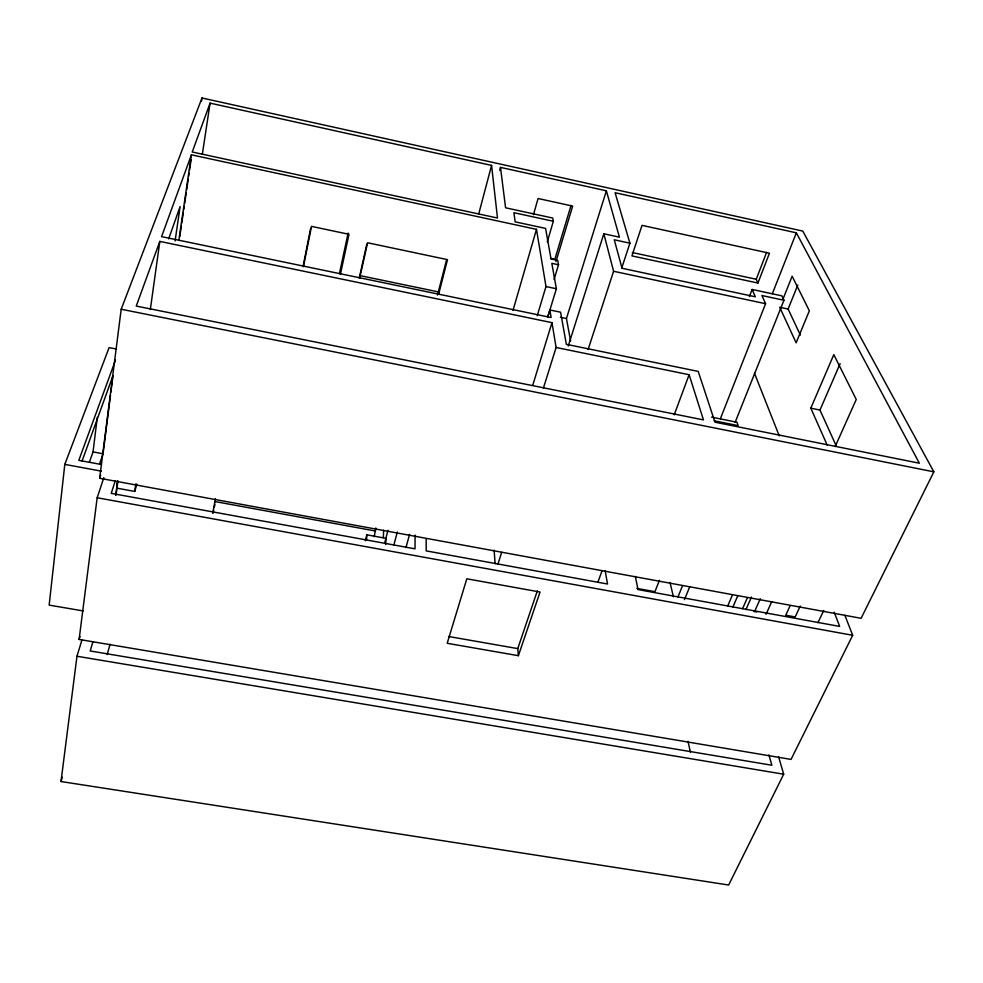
<?xml version="1.0" encoding="UTF-8"?>
<svg xmlns="http://www.w3.org/2000/svg" width="983" height="983" viewBox="0 0 983 983"><rect width="100%" height="100%" fill="white"/><g stroke="black" fill="none" stroke-linecap="round" stroke-linejoin="round"><path stroke-width="1.47" d="M415.084 535.071L415.023 548.833L111.239 493.343L115.318 480.601M385.729 544.435L385.938 538.328L366.831 534.826L365.332 540.748M383.345 537.59L383.616 530.206M374.24 536.669L375.813 527.994M366.585 539.409L366.831 534.826M116.547 349.063L109.101 347.613L64.804 464.394L49.15 605.11L83.186 610.934M89.502 461.912L93.041 451.91L97.292 417.296M778.536 756.578L783.684 774.211L728.649 885.019L61.007 781.534L76.969 656.251L81.859 640.166M844.876 615.297L852.679 635.288L791.032 759.417L79.107 639.442L97.17 497.754L103.842 477.677M99.652 478.279L121.192 309.24L201.994 97.981L802.779 231.079L933.85 471.84L861.108 618.307L99.652 478.279L100.622 475.367M99.553 463.939L103.031 453.777L110.514 395.178M110.895 392.168L112.996 375.641L82.081 461.015M115.711 495.039L117.555 481.449M116.031 495.076L117.96 480.859L116.596 485.172M150.325 309.534L159.824 241.413L551.979 322.657L556.095 347.478L543.39 388.187M117.014 488.182L134.732 491.426L135.814 483.869M175.097 240.958L180.11 206.516L168.658 238.894M178.906 239.791L191.402 154.822L536.485 229.346L545.983 286.557L537.234 315.69M179.766 236.719L181.327 226.139M181.769 223.104L183.329 212.512M183.772 209.49L184.214 206.467M184.669 203.444L186.217 192.852M186.672 189.83L188.232 179.238M188.675 176.215L189.117 173.192M189.559 170.157L191.12 159.578M201.54 101.016L201.994 97.981M202.338 154.319L210.079 103.129L491.574 165.402L497.484 218.017L192.238 152.009L210.079 103.129M212.746 513.065L215.437 498.688M303.182 265.852L310.665 228.265M303.44 266.749L311.488 226.373L349.002 234.31L340.388 274.429M213.102 513.028L213.716 510.128M214.319 507.228L214.933 504.328M339.467 273.385L348.117 233.057M359.225 278.152L366.806 244.153M359.631 278.349L367.568 242.764L447.511 259.647L438.737 293.806M437.521 295.06L446.638 259.512M384.808 542.653L387.916 530.279M478.623 214.294L491.574 165.402M393.802 545.233L397.329 532.012M499.696 170.342L500.494 167.38L606.376 190.8L619.401 237.161L603.832 233.782L568.26 345.979M405.954 547.642L409.567 534.347M107.184 654.592L110.059 644.246M61.007 781.534L62.248 777.172M533.437 214.687L538.082 198.505L572.671 206.086L555.948 261.625M513.003 310.431L536.485 229.346M92.795 642.145L90.203 650.979L771.852 765.241L768.915 754.895M134.732 491.426L136.883 484.152M547.285 241.818L553.355 221.273L552.729 218.042L505.581 207.794L500.494 167.38M571.012 205.484L554.83 259.365L550.431 258.431M554.08 279.418L558.516 264.759L557.693 260.372L551.033 258.959L545.565 228.412L515.166 221.839L513.912 212.709L553.355 221.273M547.654 317.251L549.866 309.964L560.58 312.201L566.343 344.32L698.213 371.402L714.973 422.199L919.351 463.214L796.341 232.824L615.1 192.729L629.906 243.182L621.772 267.929M547.875 316.661L556.378 288.744L551.819 263.333L558.516 264.759M79.107 639.442L80.004 636.517M532.749 385.25L551.979 322.657M570.595 340.941L566.441 318.517L606.376 190.8M497.976 564.033L501.662 552.36M588.117 349.481L613.589 271.271L603.832 233.782M518.385 655.686L540.048 592.024L466.814 578.79L447.204 643.287L518.385 655.686L517.771 648.608L537.32 590.906M159.824 241.413L136.244 306.069L703.472 419.901L689.12 374.72L556.095 347.478M191.402 154.822L161.568 236.633L551.119 317.534L549.866 309.964M115.478 360.171L78.812 460.339L101.36 464.504M597.836 582.292L602.051 570.767M674.178 414.875L689.12 374.72M749.39 296.571L752.13 289.457L781.878 295.846L783.955 300.245L735.124 422.358M757.93 283.043L769.456 253.221L642.022 225.365L631.922 255.899L757.93 283.043L756.246 279.258L766.593 252.373M720.392 418.733L765.573 303.71L761.923 295.539L783.955 300.245M659.433 580.314L654.948 591.692L636.861 588.387M772.306 293.806L796.341 232.824M783.119 298.795L792.138 276.198L809.341 310.788L796.144 342.821L779.728 307.274L788.108 309.055L800.371 335.068M788.108 309.055L797.766 285.095M677.975 596.951L682.546 585.696M684.475 599.605L689.697 586.863M827.231 445.176L810.803 408.178L833.817 354.642L856.254 399.479L835.206 446.479M727.653 606.093L732.47 594.912M732.925 606.929L737.803 595.71M836.152 445.717L819.969 410.046L840.133 363.649M742.558 608.723L747.436 597.578M745.913 609.644L751.454 597.086M754.711 611.254L760.289 598.708M766.064 614.277L771.716 601.731M790.135 605.675L785.749 615.211L795.186 616.931L800.248 606.056M817.93 622.694L823.729 610.541M76.969 656.251L783.684 774.211M448.531 636.492L517.771 648.608M97.17 497.754L852.679 635.288M214.835 501.514L375.678 531.053M753.74 611.475L756.738 612.016M64.804 464.394L101.372 471.14M93.041 451.91L103.031 453.777M711.545 417.124L736.955 422.235L738.159 425.614L714.236 420.81M121.192 309.24L933.85 471.84M810.803 408.178L819.969 410.046M359.839 275.572L439.106 292.049M560.396 317.263L566.441 318.517M545.983 286.557L556.378 288.744M613.589 271.271L765.573 303.71M629.906 243.182L614.264 239.791L622.042 268.273L755.325 296.792L752.13 289.457M632.339 252.533L756.246 279.258M754.452 373.196L779.249 435.874M834.223 612.212L839.654 626.417L638.028 589.579L635.325 576.394M670.013 582.428L673.416 596.804M688.002 741.342L690.41 752.29M605.196 570.853L607.531 584.013L426.217 550.885L426.143 538.635M494.13 550.111L495.113 563.75"/></g></svg>
